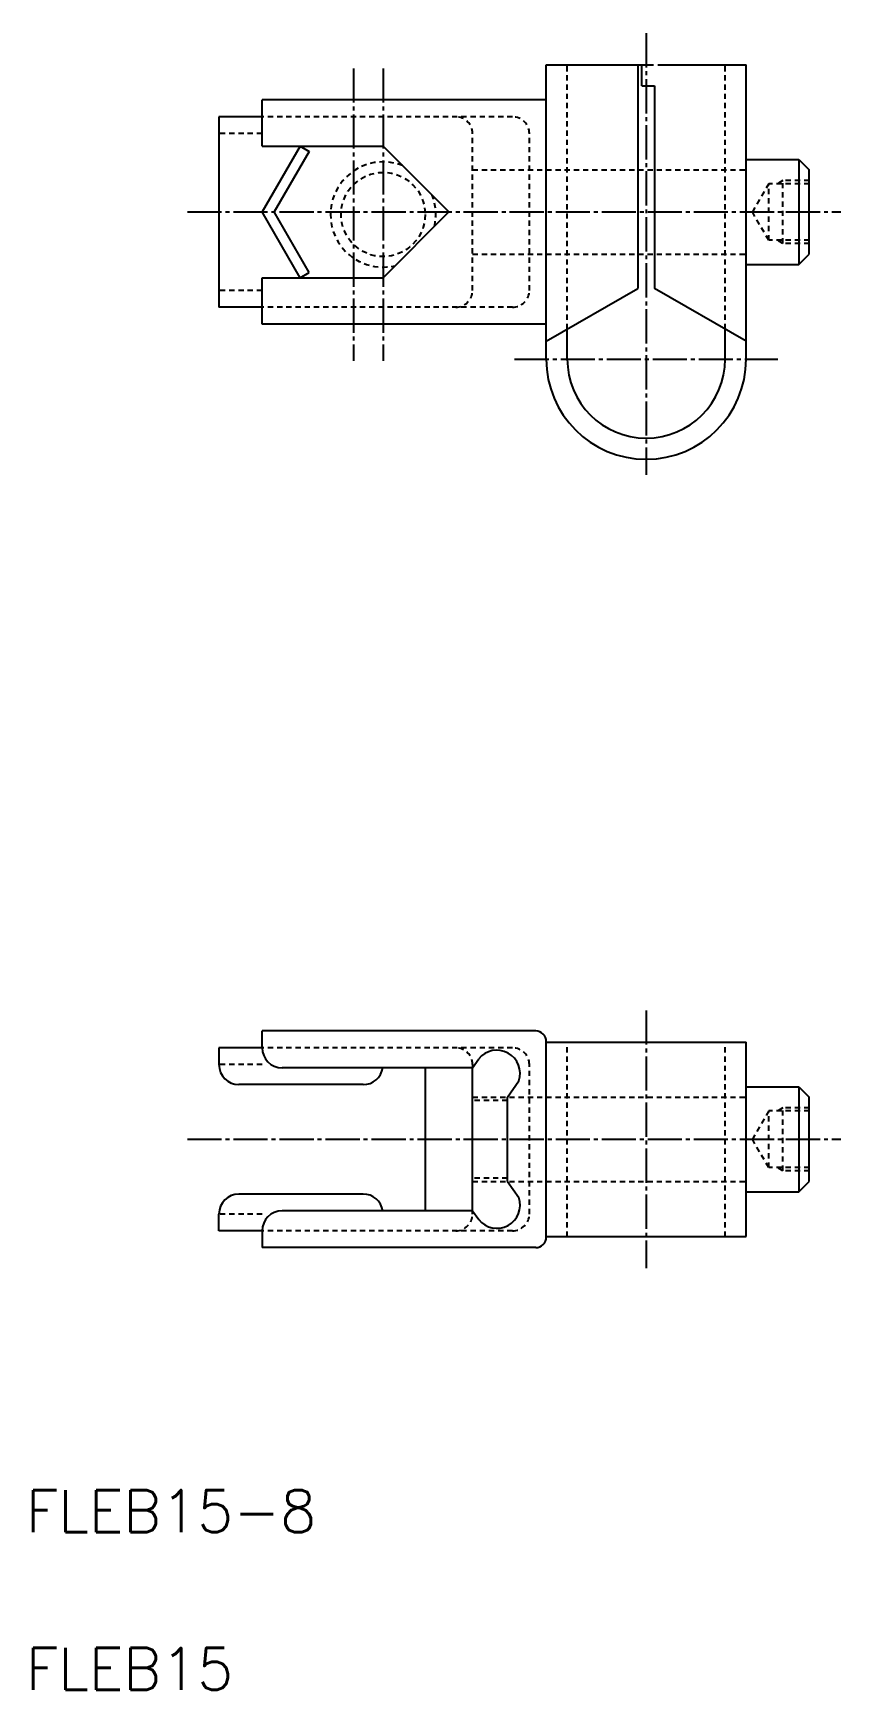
# Model space of a CAD drawing. Extents: x 126 to 202, y 18 to 175.
import ezdxf

# ---------------------------------------------------------------- set-up
doc = ezdxf.new("R2010")
doc.units = 0
doc.header["$LTSCALE"] = 0.25
doc.linetypes.add('CENTER', pattern=[17.5, 13, -1.5, 1.5, -1.5])
doc.linetypes.add('DASHED', pattern=[3.5, 2, -1.5])
doc.layers.get('0').update_dxf_attribs({"linetype": 'CONTINUOUS'})
doc.layers.add('CENTER', color=1, linetype='CENTER')
doc.styles.get("Standard").update_dxf_attribs({"font": 'txt.shx'})

msp = doc.modelspace()

# ---------------------------------------------------------------- linework, layer by layer
at = {"color": 7, "linetype": 'CONTINUOUS'}
for p, q in [((174.42, 172.26), (184.62, 172.26)), ((174.42, 144.26), (174.42, 172.26)), ((183.12, 172.26), (183.12, 151)), ((183.52, 170.26), (183.52, 172.26)), ((185.02, 172.26), (193.42, 172.26)), ((193.42, 144.26), (193.42, 172.26)), ((183.52, 170.26), (184.72, 170.26)), ((184.72, 170.26), (184.72, 151)), ((147.42, 164.51), (147.42, 168.91)), ((174.42, 168.91), (147.42, 168.91)), ((143.32, 167.31), (143.32, 149.21)), ((147.42, 167.31), (143.32, 167.31)), ((151.03, 164.51), (147.42, 158.26)), ((147.42, 164.51), (158.92, 164.51)), ((151.9, 164.01), (148.58, 158.26)), ((151.03, 164.51), (151.9, 164.01)), ((158.92, 164.51), (165.17, 158.26)), ((193.42, 163.26), (198.42, 163.26)), ((198.42, 163.26), (198.42, 153.26)), ((198.42, 163.26), (199.42, 162.26)), ((199.42, 154.26), (199.42, 162.26)), ((151.03, 152.01), (147.42, 158.26)), ((151.9, 152.51), (148.58, 158.26)), ((158.92, 152.01), (165.17, 158.26)), ((193.42, 153.26), (198.42, 153.26)), ((198.42, 153.26), (199.42, 154.26)), ((147.42, 152.01), (158.92, 152.01)), ((147.42, 147.61), (147.42, 152.01)), ((151.03, 152.01), (151.9, 152.51)), ((174.42, 145.98), (183.12, 151)), ((193.42, 145.98), (184.72, 151)), ((147.42, 149.21), (143.32, 149.21)), ((174.42, 147.61), (147.42, 147.61)), ((176.42, 144.26), (176.42, 147.13)), ((191.42, 144.26), (191.42, 147.13)), ((147.42, 78.81), (147.42, 80.41)), ((173.42, 80.41), (147.42, 80.41)), ((147.42, 78.81), (143.32, 78.81)), ((143.32, 78.81), (143.32, 77.21)), ((174.42, 60.81), (174.42, 79.41)), ((174.42, 79.36), (193.42, 79.36)), ((193.42, 60.86), (193.42, 79.36)), ((167.42, 76.91), (168, 77.75)), ((167.42, 76.91), (149.32, 76.91)), ((162.91, 76.91), (162.91, 63.31)), ((167.42, 63.31), (167.42, 76.91)), ((170.74, 74.11), (171.82, 75.66)), ((157.02, 75.31), (145.22, 75.31)), ((170.74, 66.11), (170.74, 74.11)), ((193.42, 75.11), (198.42, 75.11)), ((198.42, 75.11), (199.42, 74.11)), ((198.42, 75.11), (198.42, 65.11)), ((199.42, 66.11), (199.42, 74.11)), ((157.02, 64.91), (145.22, 64.91)), ((170.74, 66.11), (171.82, 64.57)), ((193.42, 65.11), (198.42, 65.11)), ((198.42, 65.11), (199.42, 66.11)), ((143.32, 61.41), (143.32, 63.01)), ((167.42, 63.31), (149.32, 63.31)), ((167.42, 63.31), (168, 62.48)), ((147.42, 61.41), (143.32, 61.41)), ((147.42, 61.41), (147.42, 59.81)), ((174.42, 60.86), (193.42, 60.86)), ((173.42, 59.81), (147.42, 59.81))]:
    msp.add_line(p, q, dxfattribs=at)
at = {"color": 3, "linetype": 'DASHED'}
for p, q in [((176.42, 147.13), (176.42, 172.26)), ((191.42, 147.13), (191.42, 172.26)), ((171.22, 167.31), (147.42, 167.31)), ((147.42, 165.71), (143.32, 165.71)), ((167.42, 150.81), (167.42, 165.71)), ((172.82, 150.81), (172.82, 165.71)), ((167.42, 162.26), (193.42, 162.26)), ((195.57, 160.95), (194.01, 158.26)), ((195.57, 155.57), (195.57, 160.95)), ((199.42, 160.95), (195.57, 160.95)), ((196.92, 161.26), (196.39, 160.95)), ((196.92, 155.26), (196.92, 161.26)), ((199.42, 161.26), (196.92, 161.26)), ((195.57, 155.57), (194.01, 158.26)), ((199.42, 155.57), (195.57, 155.57)), ((196.92, 155.26), (196.39, 155.57)), ((199.42, 155.26), (196.92, 155.26)), ((167.42, 154.26), (193.42, 154.26)), ((147.42, 150.81), (143.32, 150.81)), ((171.22, 149.21), (147.42, 149.21)), ((171.22, 78.81), (147.42, 78.81)), ((176.42, 60.86), (176.42, 79.36)), ((191.42, 60.86), (191.42, 79.36)), ((147.42, 77.21), (143.32, 77.21)), ((167.42, 77.21), (167.42, 76.91)), ((172.82, 63.01), (172.82, 77.21)), ((167.42, 74.11), (193.42, 74.11)), ((170.74, 73.81), (167.42, 73.81)), ((195.57, 72.81), (194.01, 70.11)), ((195.57, 67.42), (195.57, 72.81)), ((199.42, 72.81), (195.57, 72.81)), ((196.92, 73.11), (196.39, 72.81)), ((196.92, 67.11), (196.92, 73.11)), ((199.42, 73.11), (196.92, 73.11)), ((195.57, 67.42), (194.01, 70.11)), ((170.74, 66.42), (167.42, 66.42)), ((199.42, 67.42), (195.57, 67.42)), ((196.92, 67.11), (196.39, 67.42)), ((199.42, 67.11), (196.92, 67.11)), ((167.42, 66.11), (193.42, 66.11)), ((147.42, 63.01), (143.32, 63.01)), ((167.42, 63.01), (167.42, 63.31)), ((171.22, 61.41), (147.42, 61.41))]:
    msp.add_line(p, q, dxfattribs=at)
msp.add_circle((158.92, 158.02), 4, dxfattribs=at)
for centre, radius, start, end in [((165.82, 165.71), 1.6, 0, 90), ((171.22, 165.71), 1.6, 0, 90), ((158.92, 158.02), 5, 68.308, 283.1438), ((158.92, 158.02), 5, 346.8562, 21.692), ((165.82, 150.81), 1.6, 270, 360), ((171.22, 150.81), 1.6, 270, 0), ((165.82, 77.21), 1.6, 360, 90), ((171.22, 77.21), 1.6, 0, 90), ((165.82, 63.01), 1.6, 270, 0), ((171.22, 63.01), 1.6, 270, 0)]:
    msp.add_arc(centre, radius, start, end, dxfattribs=at)
at = {"color": 7, "linetype": 'CONTINUOUS'}
for centre, radius, start, end in [((183.92, 144.26), 9.5, 180, 0), ((183.92, 144.26), 7.5, 180, 0), ((173.42, 79.41), 1, 0, 90), ((149.32, 78.81), 1.9, 180, 270), ((145.22, 77.21), 1.9, 180, 270), ((169.73, 76.37), 2.21, 341.2596, 141.3484), ((157.02, 77.21), 1.9, 270, 350.9153), ((145.22, 63.01), 1.9, 90, 180), ((157.02, 63.01), 1.9, 9.0847, 90), ((149.32, 61.41), 1.9, 90, 180), ((169.73, 63.86), 2.21, 218.6516, 18.7404), ((173.42, 60.81), 1, 270, 0)]:
    msp.add_arc(centre, radius, start, end, dxfattribs=at)
at = {"layer": 'CENTER', "color": 1, "linetype": 'CENTER'}
for p, q in [((183.92, 175.26), (183.92, 133.26)), ((156.12, 171.91), (156.12, 144.12)), ((158.92, 171.91), (158.92, 144.12)), ((140.32, 158.26), (202.42, 158.26)), ((171.42, 144.26), (196.42, 144.26)), ((183.92, 82.36), (183.92, 57.86)), ((140.32, 70.11), (202.42, 70.11))]:
    msp.add_line(p, q, dxfattribs=at)

# ---------------------------------------------------------------- texts
for s, p in [('FLEB15-8', (124.97, 32.77)), ('FLEB15', (124.97, 17.77))]:
    msp.add_text(s, height=4).set_placement(p)

doc.saveas('drawing.dxf')
